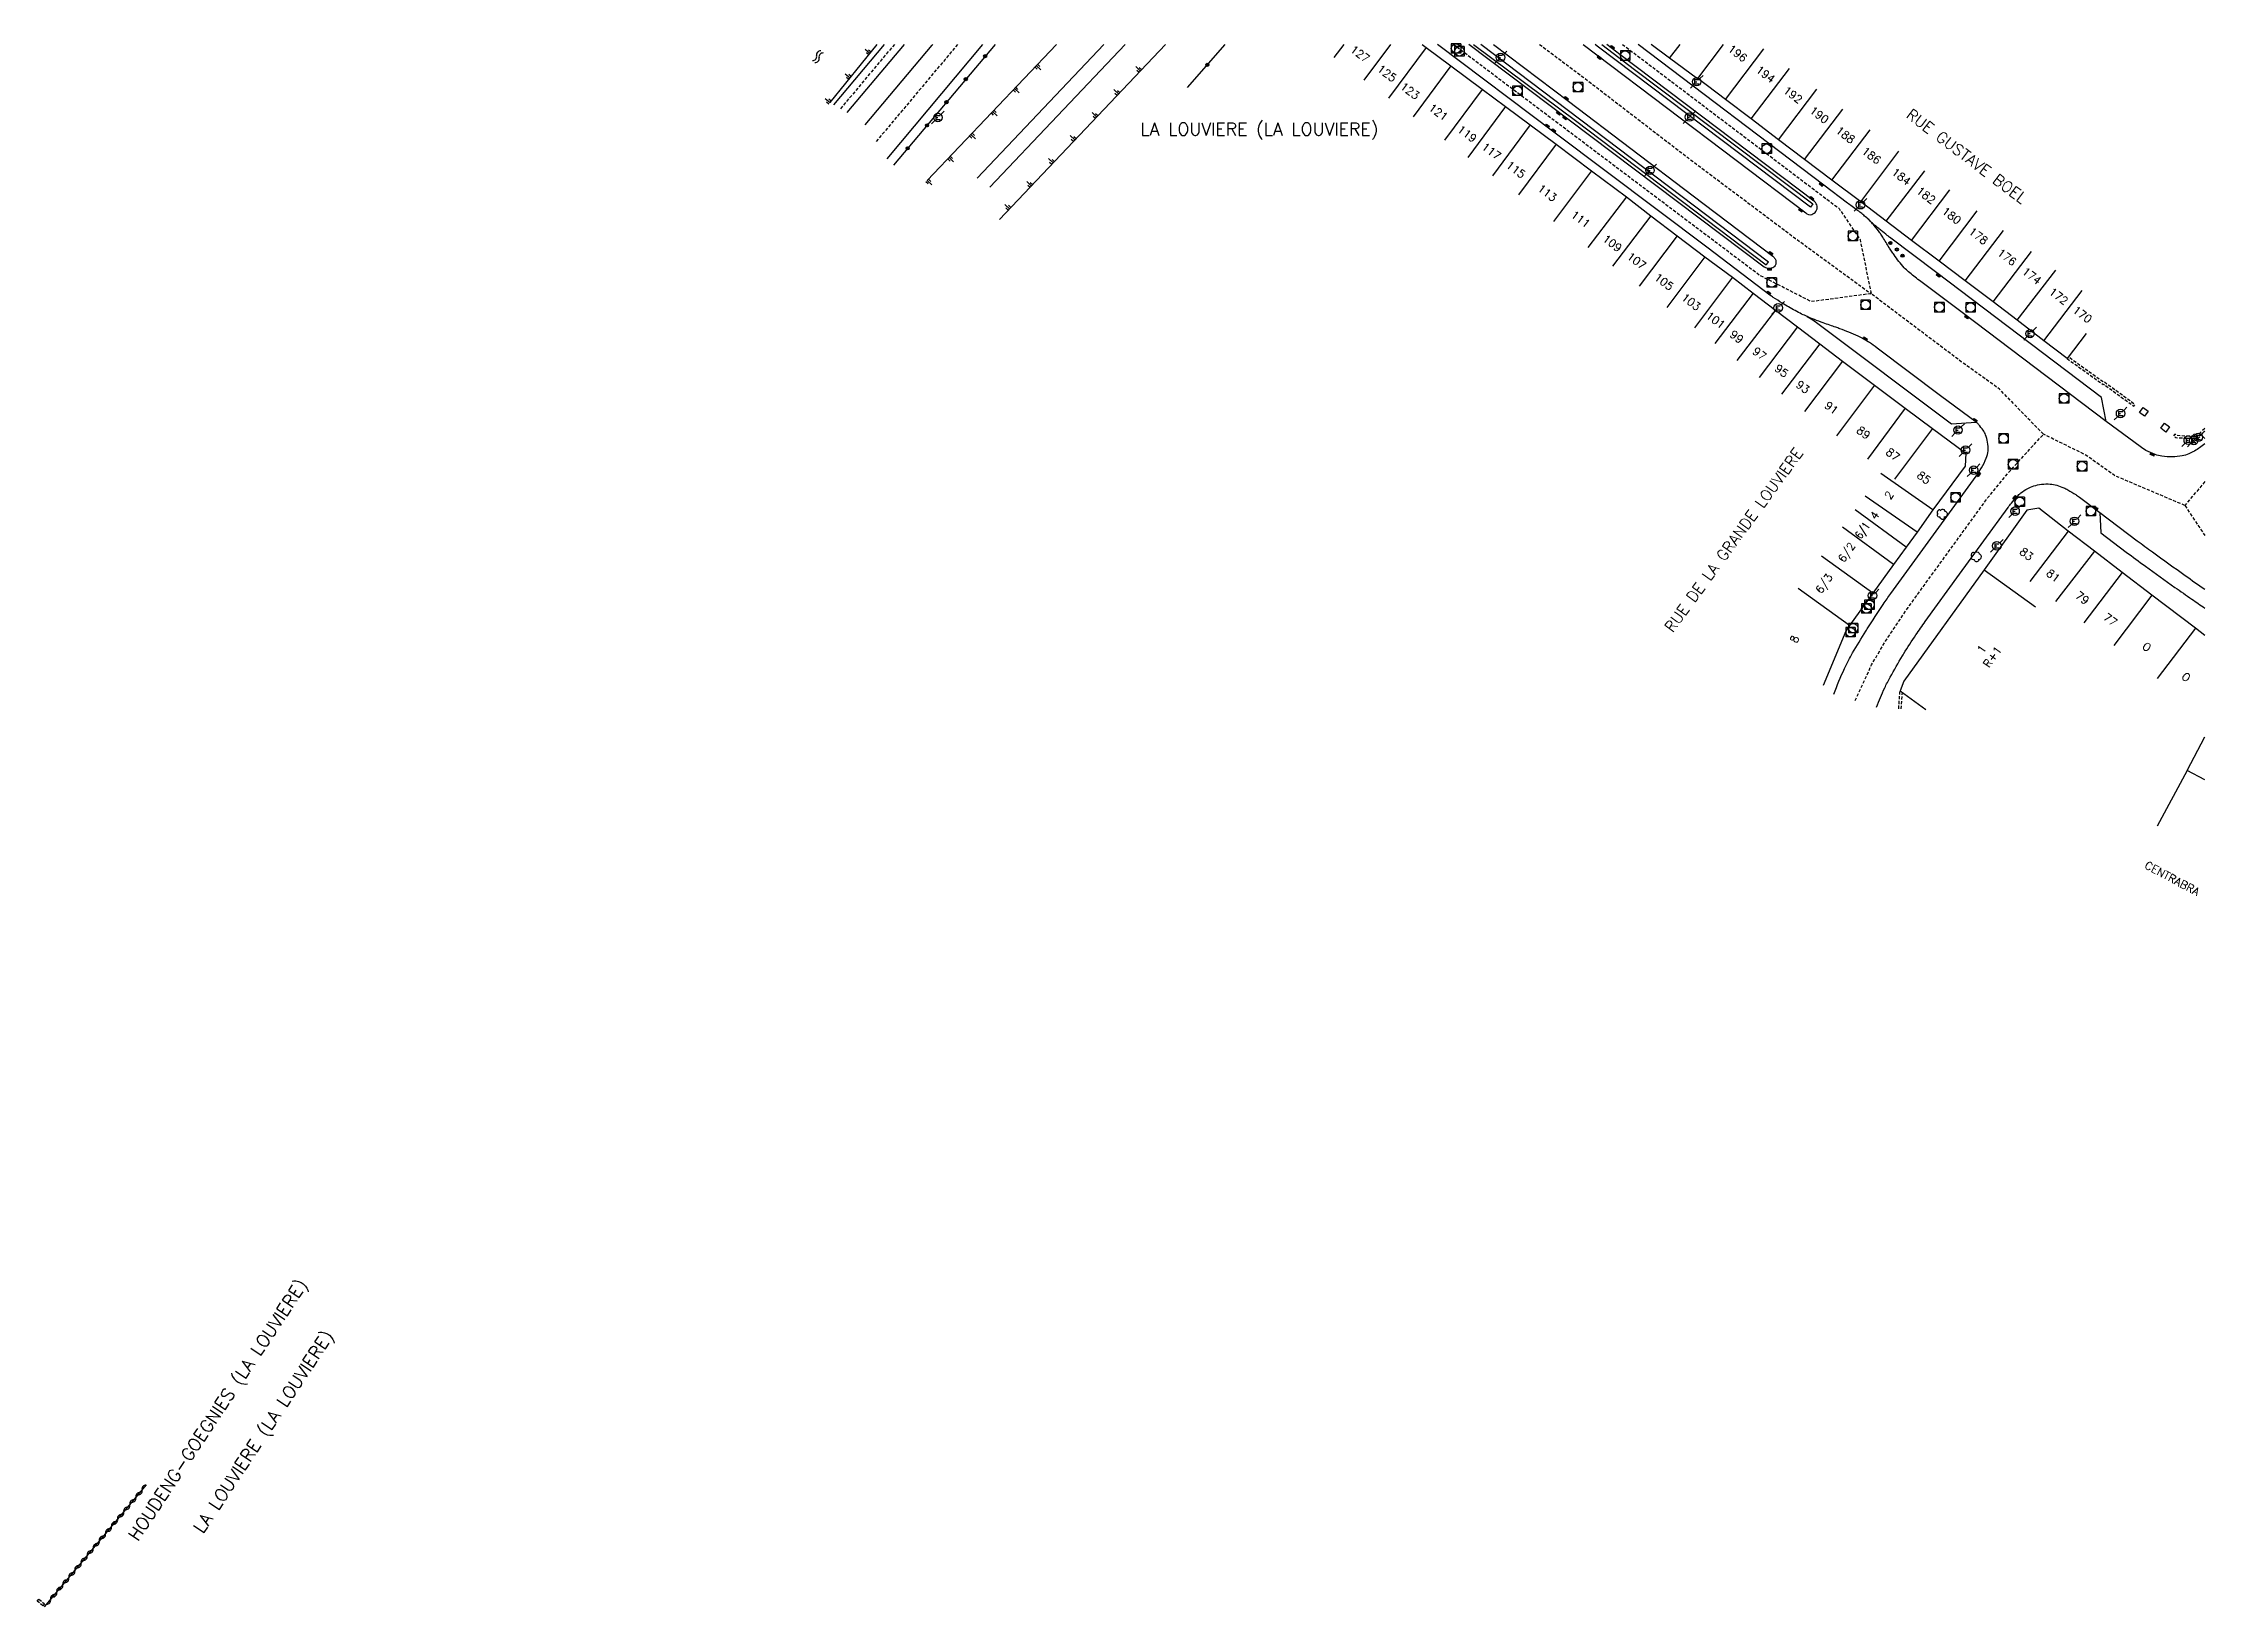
# Model space of a CAD drawing. Header units: millimetres. Extents: x 135000 to 136000, y 129211 to 130000.
# Drawn here: x 135658.8 to 136000, y 129753.5 to 130000.2 of the extents above; entities that cross this region are included whole.
import ezdxf
from ezdxf.enums import TextEntityAlignment as Align

# ---------------------------------------------------------------- set-up
doc = ezdxf.new("R2010")
doc.units = ezdxf.units.MM
doc.linetypes.add('DASHED', pattern=[0.75, 0.5, -0.25])
doc.layers.get('0').update_dxf_attribs({"linetype": 'CONTINUOUS'})
for name, color, linetype in [('W0001', 6, 'DASHED'), ('W0008', 7, 'CONTINUOUS'), ('W0100', 7, 'CONTINUOUS'), ('W0112', 1, 'DASHED'), ('W0120', 7, 'CONTINUOUS'), ('W0211', 2, 'CONTINUOUS'), ('W0300', 7, 'CONTINUOUS'), ('W0310', 3, 'CONTINUOUS'), ('W0322', 7, 'CONTINUOUS'), ('W0400', 7, 'CONTINUOUS'), ('W0420', 7, 'CONTINUOUS'), ('W0471', 7, 'CONTINUOUS'), ('W0500', 5, 'DASHED'), ('W0515', 5, 'CONTINUOUS'), ('W0980', 7, 'CONTINUOUS'), ('W0984', 7, 'CONTINUOUS'), ('W0989', 7, 'CONTINUOUS'), ('W0991', 7, 'CONTINUOUS'), ('W1102', 7, 'CONTINUOUS')]:
    doc.layers.add(name, color=color, linetype=linetype)
doc.styles.get("Standard").update_dxf_attribs({"font": 'romans.shx', "width": 0.85})

# ---------------------------------------------------------------- blocks, each defined once
blk = doc.blocks.new('t500o')
at = {"color": 0, "linetype": 'Continuous'}
for centre, start, end in [((-0.5, 0.625), 216.8699, 323.1301), ((0.5, -0.125), 36.8699, 143.1301), ((0.5, -0.625), 36.8699, 143.1301), ((-0.5, 0.125), 216.8699, 323.1301)]:
    blk.add_arc(centre, 0.625, start, end, dxfattribs=at)
blk = doc.blocks.new('t211o')
at = {"color": 0, "linetype": 'Continuous'}
for p, q in [((-0.29, 0.5), (-0.29, 0)), ((0, 1), (0, 0)), ((0.29, 0.5), (0.29, 0))]:
    blk.add_line(p, q, dxfattribs=at)
blk = doc.blocks.new('t322o')
at = {"color": 0, "linetype": 'Continuous'}
for radius in [0.25, 0.15]:
    blk.add_circle((0, 0), radius, dxfattribs=at)
blk = doc.blocks.new('t310o')
at = {"color": 0, "linetype": 'Continuous'}
for centre, start, end in [((-0.5, 0.38), 216.8699, 323.1304), ((0.5, -0.37), 36.8699, 143.1303)]:
    blk.add_arc(centre, 0.625, start, end, dxfattribs=at)
blk = doc.blocks.new('T420')
for p, q in [((0.75, 0.75), (-0.75, 0.75)), ((-0.75, 0.75), (-0.75, -0.75)), ((0.75, 0.75), (0.75, -0.75)), ((0.75, -0.75), (-0.75, -0.75))]:
    blk.add_line(p, q)
blk.add_ellipse((0, 0), major_axis=(-0.53, 0.53), ratio=1, start_param=3.926991, end_param=10.210176)
blk = doc.blocks.new('T471')
for p, q in [((-0.333334, 0.333334), (-0.333334, -0.333334)), ((-0.333334, 0.333334), (0.333334, 0.333334)), ((-0.333334, 0), (0, 0)), ((0.500001, 0.500001), (1.000002, 1.000002)), ((-0.500001, -0.500001), (-1.000002, -1.000002)), ((-0.333334, -0.333334), (0.333334, -0.333334))]:
    blk.add_line(p, q)
blk.add_ellipse((0, 0), major_axis=(0.471405, 0.471405), ratio=1, start_param=5.4977871438, end_param=11.780972451)
blk = doc.blocks.new('t112o')
at = {"color": 0, "linetype": 'Continuous'}
for p, q in [((-0.5, 0.5), (0.5, 0.5)), ((-0.5, -0.5), (-0.5, 0.5)), ((0.5, 0.5), (0.5, -0.5)), ((0.5, -0.5), (-0.5, -0.5))]:
    blk.add_line(p, q, dxfattribs=at)
blk = doc.blocks.new('T400')
for p, q in [((-0.15, 0.3), (0.15, 0.3)), ((-0.15, -0.25), (-0.15, 0.3)), ((-0.15, 0.15), (0.15, 0.15)), ((-0.15, 0), (0.15, 0)), ((0.15, 0.3), (0.15, -0.25)), ((-0.15, -0.15), (0.15, -0.15)), ((-0.15, -0.25), (-0.15, -0.3)), ((-0.15, -0.3), (0.15, -0.3)), ((0.15, -0.3), (0.15, -0.25))]:
    blk.add_line(p, q)
blk = doc.blocks.new('T300')
for p, q in [((-0.8, 0.51), (-0.86, 0.34)), ((-0.86, 0.34), (-0.86, 0.17)), ((-0.86, 0.17), (-0.74, 0.06)), ((-0.69, 0.63), (-0.8, 0.51)), ((-0.8, -0.06), (-0.74, 0.06)), ((-0.74, 0.06), (-0.69, 0.11)), ((-0.57, 0.69), (-0.69, 0.63)), ((-0.46, 0.69), (-0.57, 0.69)), ((-0.29, 0.63), (-0.46, 0.69)), ((-0.29, 0.63), (-0.17, 0.74)), ((-0.23, 0.57), (-0.29, 0.63)), ((-0.17, 0.74), (-0.06, 0.8)), ((-0.06, 0.8), (0.06, 0.8)), ((0.06, 0.8), (0.23, 0.74)), ((0.23, 0.74), (0.34, 0.63)), ((0.34, 0.63), (0.4, 0.51)), ((0.46, 0.46), (0.34, 0.46)), ((0.4, 0.51), (0.4, 0.46)), ((0.57, 0.4), (0.46, 0.46)), ((0.57, 0.4), (0.69, 0.29)), ((0.69, 0.29), (0.74, 0.17)), ((0.74, 0.06), (0.69, -0.17)), ((0.74, 0.17), (0.74, 0.06)), ((-0.8, -0.17), (-0.8, -0.06)), ((-0.8, -0.23), (-0.8, -0.17)), ((-0.74, -0.34), (-0.8, -0.23)), ((-0.69, -0.4), (-0.74, -0.34)), ((-0.51, -0.46), (-0.69, -0.4)), ((-0.4, -0.46), (-0.51, -0.46)), ((-0.4, -0.46), (-0.34, -0.46)), ((-0.34, -0.46), (-0.34, -0.4)), ((-0.34, -0.51), (-0.34, -0.46)), ((-0.29, -0.63), (-0.34, -0.51)), ((-0.17, -0.74), (-0.29, -0.63)), ((-0.06, -0.8), (-0.17, -0.74)), ((0.06, -0.8), (-0.06, -0.8)), ((0.17, -0.74), (0.06, -0.8)), ((0.23, -0.69), (0.17, -0.74)), ((0.29, -0.46), (0.23, -0.46)), ((0.29, -0.63), (0.23, -0.69)), ((0.46, -0.4), (0.29, -0.46)), ((0.34, -0.51), (0.29, -0.63)), ((0.34, -0.51), (0.34, -0.46)), ((0.57, -0.34), (0.46, -0.4)), ((0.63, -0.29), (0.57, -0.34)), ((0.69, -0.17), (0.63, -0.29))]:
    blk.add_line(p, q)

msp = doc.modelspace()

# ---------------------------------------------------------------- linework, layer by layer
at = {"layer": 'W0001', "flags": 128}
for points in [[(135793.17, 130000), (135784.65, 129989.84)], [(135803.14, 130000), (135801.17, 129997.63), (135790.26, 129984.63)], [(135947.33, 129960.66), (135937.89, 129959.4), (135929.7, 129963.57), (135922.45, 129969.04), (135912.37, 129976.63), (135901.23, 129985.03), (135890.1, 129993.41), (135881.36, 130000)], [(135894.99, 130000), (135902.16, 129994.62), (135918.39, 129982.14), (135935.4, 129969.38), (135947.33, 129960.66)], [(135908.08, 130000), (135921.84, 129989.58), (135939.47, 129976.23), (135942.27, 129974.11), (135945.59, 129969.2), (135947.33, 129960.66)], [(135974.53, 129938.48), (135967.59, 129945.61), (135961.57, 129949.92), (135951.61, 129957.42), (135947.33, 129960.66)], [(135944.82, 129896.45), (135947.39, 129902.07), (135949.59, 129905.81), (135953.17, 129911.14), (135958.39, 129918.33), (135965.78, 129928.49), (135969.01, 129932.42), (135974.53, 129938.48)], [(135996.87, 129927.24), (135985.81, 129931.93), (135981.09, 129935.27), (135974.53, 129938.48)], [(136000, 129931.01), (135996.87, 129927.24)], [(135996.87, 129927.24), (136000, 129922.48)]]:
    msp.add_lwpolyline(points, dxfattribs=at)
at = {"layer": 'W0008', "flags": 128}
for points in [[(135783.61, 129990.44), (135791.58, 130000)], [(135785.69, 129989.25), (135794.78, 130000)], [(135807.05, 130000), (135791.96, 129981.96)], [(135937.24, 129957.05), (135938.12, 129956.54), (135938.95, 129955.93), (135960.04, 129940.13), (135963.9, 129940.39)], [(136000, 129937.8), (135999.42, 129938.4)]]:
    msp.add_lwpolyline(points, dxfattribs=at)
for points in [[(135788.57, 129987.29), (135799.13, 129999.87, 0.000142), (135799.24, 130000)], [(135941.46, 129897.48, -0.017703), (135943.13, 129901.51, -0.027789), (135944.42, 129903.98, -0.000854), (135946.48, 129907.41, -0.008343), (135946.7, 129907.76, -0.00412), (135949.26, 129911.64, -0.009263), (135950.45, 129913.34), (135963.92, 129931.87, 0.029148), (135964.76, 129933.18, 0.02667), (135965.51, 129934.7, 0.08023), (135965.8, 129935.86, 0.068165), (135965.73, 129937.25, 0.044483), (135965.41, 129938.39, 0.06367), (135965.02, 129939.11, 0.025983), (135964.31, 129940.01, 0.053068), (135963.9, 129940.39), (135958.27, 129944.54), (135948.27, 129952.08, 0.014034), (135947.07, 129952.94, 0.019267), (135946.15, 129953.5, 0.020775), (135945.3, 129953.94, 0.012471), (135943.84, 129954.56, 0.002699), (135942.42, 129955.12, 0.005814), (135941.75, 129955.37, 0.007416), (135940.84, 129955.68, -0.006358), (135939.78, 129956.05, -0.008263), (135938.38, 129956.57, -0.009935), (135937.24, 129957.05, -0.011129), (135936.37, 129957.45, -0.009376), (135935.36, 129957.98, -0.00696), (135934.32, 129958.56, -0.006818), (135933.28, 129959.18, -0.006814), (135931.9, 129960.06, -0.017203), (135931.37, 129960.43), (135921.61, 129967.82), (135897.47, 129986), (135878.89, 130000)], [(135887.71, 130000), (135899.55, 129991.04), (135919.25, 129976.11), (135931.84, 129966.59, -0.086221), (135932.04, 129966.37, -0.050424), (135932.27, 129965.93, -0.116795), (135932.32, 129965.56, -0.09807), (135932.2, 129965.13, -0.106228), (135931.96, 129964.84, -0.103261), (135931.63, 129964.67, -0.105505), (135930.99, 129964.64, -0.121328), (135930.47, 129964.86), (135899.69, 129988.04), (135883.83, 130000)], [(135901.91, 130000), (135904.06, 129998.37), (135937.01, 129973.41, 0.296894), (135937.97, 129973.16, 0.151114), (135938.61, 129973.63, 0.412578), (135938.39, 129975.18), (135907.69, 129998.42), (135905.61, 130000)], [(136000, 129936.96, -0.01691), (135999.19, 129936.36, -0.047156), (135997.47, 129935.39, -0.057434), (135996.41, 129935.06, -0.042738), (135994.92, 129934.91, -0.038211), (135993.23, 129935.01, -0.058354), (135992.16, 129935.29, -0.027643), (135990.72, 129935.94, -0.0399), (135989.79, 129936.53), (135984.45, 129940.51), (135983.7, 129944.27), (135957.69, 129963.95), (135950.23, 129969.59, -0.00593), (135949.89, 129969.85, -0.002103), (135948.93, 129970.62, -0.003862), (135948.4, 129971.06, -0.002967), (135947.72, 129971.63, -0.016369), (135947.11, 129972.19, 0.015464), (135946.47, 129972.77, 0.008379), (135945.85, 129973.29, 0.008431), (135945.21, 129973.79, 0.010831), (135944.32, 129974.43, -0.013413), (135943.6, 129974.95), (135939.87, 129977.8), (135910.55, 130000)], [(135984.45, 129940.51), (135961.92, 129957.52), (135954.95, 129962.75, -0.007885), (135954.08, 129963.43, -0.007973), (135953.24, 129964.13, -0.02929), (135952.57, 129964.76, -0.020475), (135951.72, 129965.76, -0.008123), (135950.95, 129966.79, -0.014899), (135950.55, 129967.37, -0.001581), (135950.16, 129967.97, -0.001258), (135949.69, 129968.72, -0.005794), (135949.18, 129969.55, 0.007574), (135948.79, 129970.18, 0.026533), (135948.72, 129970.28, 0.00233), (135947.81, 129971.41, 0.022982), (135947.33, 129971.95, 0.013864), (135946.47, 129972.77)], [(135948.18, 129895.42, -0.012458), (135949.48, 129898.45, -0.021427), (135950.35, 129900.16, -0.001265), (135952.27, 129903.51, -0.011699), (135952.48, 129903.87, -0.006314), (135954.41, 129906.81, -0.008592), (135955.89, 129908.93), (135961.29, 129916.38), (135968.96, 129926.94, -0.015529), (135969.49, 129927.62, -0.009722), (135970.39, 129928.66, -0.049505), (135970.99, 129929.22, -0.032336), (135972.05, 129929.91, -0.054062), (135973.01, 129930.32, -0.044999), (135974.24, 129930.58, -0.045061), (135975.61, 129930.62, -0.059065), (135976.64, 129930.43, -0.023506), (135977.73, 129930.04, -0.035948), (135978.41, 129929.7, -0.00854), (135979.63, 129928.95, -0.017399), (135980.21, 129928.55), (135983.46, 129926.13)], [(135983.44, 129926.13), (135989.35, 129921.67, 0.004907), (135991.73, 129919.91, 0.002277), (135996.92, 129916.19, 0.001976), (136000, 129914.02)], [(135983.44, 129926.13), (135983.57, 129922.94), (135987.61, 129919.89, 0.004639), (135990.64, 129917.65, 0.003061), (135995.29, 129914.32, 0.002428), (135997.96, 129912.46, 0.000552), (136000, 129911.05)]]:
    msp.add_lwpolyline(points, format="xyb", dxfattribs=at)
at = {"layer": 'W0100', "flags": 128}
for points in [[(135876.45, 130000), (135877.1, 129999.52), (135881.02, 129996.59), (135885.94, 129992.92), (135889.64, 129990.17), (135893.52, 129987.3), (135897.61, 129984.27), (135903.2, 129980.06), (135908.7, 129975.92), (135912.58, 129972.96), (135916.74, 129969.8), (135921.11, 129966.49), (135925.44, 129963.25), (135928.72, 129960.74), (135932.22, 129958.08), (135935.73, 129955.41), (135939.22, 129952.76), (135942.84, 129950.02), (135947.88, 129946.24), (135952.71, 129942.59), (135957.03, 129939.38), (135962.29, 129935.49), (135962.17, 129933.45), (135957.08, 129926.57), (135954.62, 129923.02), (135952.88, 129920.64), (135950.89, 129917.92), (135947.63, 129913.42), (135943.94, 129908.29), (135943.33, 129907.41), (135939.77, 129898.84)], [(135981.3, 129954.39), (135978.26, 129950.42), (135974.58, 129953.23), (135970.38, 129956.46), (135966.58, 129959.36), (135962.2, 129962.66), (135958.06, 129965.78), (135953.71, 129969.07), (135949.73, 129972.11), (135945.71, 129975.14), (135941.13, 129978.56), (135936.84, 129981.83), (135932.72, 129984.96), (135928.39, 129988.25), (135924.35, 129991.32), (135919.98, 129994.63), (135919.92, 129994.55), (135915.52, 129997.83), (135912.64, 130000)], [(136000, 129906.73), (135998.53, 129907.87), (135991.67, 129913.1), (135986.96, 129916.68), (135982.58, 129920.02), (135978.46, 129923.21), (135973.82, 129926.79), (135971.93, 129926.48), (135965.18, 129917.08), (135952.49, 129899.52), (135951.9, 129897.99), (135955.95, 129895.06)], [(136000, 129883.93), (135997.2, 129885.44), (136000, 129890.74)]]:
    msp.add_lwpolyline(points, dxfattribs=at)
at = {"layer": 'W0112', "flags": 128}
for points in [[(135978.26, 129950.42), (135983.97, 129946.33), (135984.03, 129946.38), (135988.78, 129942.92), (135988.97, 129943.18), (135984.03, 129946.78), (135983.96, 129946.73), (135978.45, 129950.68)], [(136000, 129939.4), (135998.7, 129938.16), (135998.75, 129938.11), (135995.56, 129938.26), (135995.27, 129938.49), (135995.07, 129938.24), (135995.44, 129937.94), (135998.9, 129937.78), (135999.24, 129938.07), (135999.16, 129938.15), (136000, 129938.95)], [(135951.69, 129895.16), (135951.9, 129897.99)], [(135952.08, 129895.13), (135952.28, 129897.72)]]:
    msp.add_lwpolyline(points, dxfattribs=at)
at = {"layer": 'W0112'}
msp.add_lwpolyline([(135658.14, 129754.68), (135659.03, 129753.91), (135658.77, 129753.61), (135657.88, 129754.37)], close=True, dxfattribs=at)
at = {"layer": 'W0120', "flags": 128}
for points in [[(135884.6, 130000), (135900.86, 129987.82), (135930.78, 129965.19), (135931.15, 129965.62), (135885.73, 130000)], [(135904.84, 130000), (135909.99, 129996.05), (135938.14, 129974.82), (135937.77, 129974.32), (135904.12, 129999.73), (135903.76, 130000)]]:
    msp.add_lwpolyline(points, dxfattribs=at)
at = {"layer": 'W0211', "flags": 128}
for points in [[(135818.74, 130000), (135798.33, 129978.51)], [(135826.23, 130000), (135806.21, 129978.91)], [(135829.6, 130000), (135808.21, 129977.47)], [(135835.96, 130000), (135809.75, 129972.39)]]:
    msp.add_lwpolyline(points, dxfattribs=at)
at = {"layer": 'W0310', "flags": 128}
msp.add_lwpolyline([(135659.01, 129753.47), (135675.11, 129772.72)], dxfattribs=at)
at = {"layer": 'W0322', "flags": 128}
for points in [[(135809.06, 130000), (135793.02, 129980.93)], [(135839.44, 129993.19), (135845.36, 130000)]]:
    msp.add_lwpolyline(points, dxfattribs=at)
at = {"layer": 'W0515', "flags": 128}
msp.add_lwpolyline([(135783.01, 129990.84), (135790.44, 130000)], dxfattribs=at)
at = {"layer": 'W1102', "flags": 128}
for points in [[(135864.1, 130000), (135862.54, 129997.91)], [(135871.47, 130000), (135867.28, 129994.35)], [(135877.1, 129999.52), (135871.15, 129991.49)], [(135915.52, 129997.83), (135917.17, 130000)], [(135919.98, 129994.63), (135924.05, 130000)], [(135924.35, 129991.32), (135930.39, 129999.28)], [(135881.02, 129996.59), (135875.04, 129988.57)], [(135928.39, 129988.25), (135934.44, 129996.21)], [(135885.95, 129992.9), (135879.99, 129984.89)], [(135932.72, 129984.96), (135938.77, 129992.92)], [(135889.64, 129990.17), (135883.67, 129982.15)], [(135936.84, 129981.83), (135942.89, 129989.79)], [(135893.52, 129987.3), (135887.58, 129979.26)], [(135941.13, 129978.56), (135947.18, 129986.52)], [(135897.61, 129984.27), (135891.67, 129976.23)], [(135945.71, 129975.14), (135951.69, 129983.15)], [(135903.2, 129980.06), (135897.19, 129972.07)], [(135949.73, 129972.11), (135955.79, 129980.06)], [(135908.7, 129975.92), (135902.64, 129967.97)], [(135953.71, 129969.07), (135959.78, 129977.02)], [(135912.58, 129972.96), (135906.53, 129965.01)], [(135958.06, 129965.78), (135964.09, 129973.75)], [(135916.74, 129969.8), (135910.71, 129961.83)], [(135962.2, 129962.66), (135968.21, 129970.65)], [(135921.11, 129966.49), (135915.11, 129958.5)], [(135966.58, 129959.36), (135972.65, 129967.31)], [(135970.38, 129956.46), (135976.47, 129964.39)], [(135925.44, 129963.25), (135919.44, 129955.25)], [(135974.58, 129953.23), (135980.67, 129961.17)], [(135928.72, 129960.74), (135922.67, 129952.78)], [(135932.22, 129958.08), (135926.16, 129950.12)], [(135935.73, 129955.41), (135929.68, 129947.45)], [(135939.22, 129952.76), (135933.19, 129944.79)], [(135942.84, 129950.02), (135936.81, 129942.05)], [(135947.88, 129946.24), (135941.86, 129938.25)], [(135952.71, 129942.59), (135946.75, 129934.57)], [(135957.03, 129939.38), (135951, 129931.37)], [(135957.08, 129926.57), (135948.88, 129932.28)], [(135954.62, 129923.02), (135946.41, 129928.73)], [(135950.89, 129917.92), (135942.81, 129923.8)], [(135952.88, 129920.64), (135944.8, 129926.53)], [(135978.46, 129923.21), (135972.37, 129915.23)], [(135982.58, 129920.02), (135976.46, 129912.11)], [(135947.63, 129913.42), (135939.51, 129919.26)], [(135965.18, 129917.08), (135973.3, 129911.25)], [(135986.96, 129916.68), (135980.91, 129908.71)], [(135943.94, 129908.29), (135935.83, 129914.13)], [(135991.67, 129913.1), (135985.63, 129905.13)], [(135998.53, 129907.87), (135992.47, 129899.92)], [(135997.2, 129885.44), (135992.48, 129876.62)]]:
    msp.add_lwpolyline(points, dxfattribs=at)

# ---------------------------------------------------------------- block references
at = {"layer": 'W0112'}
for p, rotation in [((135990.38, 129942.01), 323.038507462241), ((135993.74, 129939.53), 324.299777627229)]:
    msp.add_blockref('t112o', p, dxfattribs=dict(at, rotation=rotation))
at = {"layer": 'W0211'}
for p, rotation in [((135789.31, 129998.61), 50.97484497417892), ((135786.16, 129994.73), 50.97484497374711), ((135815.55, 129996.65), 226.491769826366), ((135831.98, 129995.8), 46.49176982637805), ((135783.01, 129990.84), 50.97484497374711), ((135812.11, 129993.02), 226.491769826366), ((135828.53, 129992.17), 46.49176982637805), ((135808.67, 129989.4), 226.491769826366), ((135825.09, 129988.55), 46.49176982637805), ((135805.23, 129985.77), 226.4917698263717), ((135821.65, 129984.92), 46.49176982636595), ((135801.79, 129982.14), 226.4917698263717), ((135818.21, 129981.3), 46.49176982636595), ((135798.34, 129978.52), 226.4917698263717), ((135814.77, 129977.67), 46.49176982637169), ((135811.33, 129974.05), 46.49176982637169)]:
    msp.add_blockref('t211o', p, dxfattribs=dict(at, rotation=rotation))
at = {"layer": 'W0300'}
for p in [(135958.6, 129925.84), (135963.98, 129919.13)]:
    msp.add_blockref('T300', p, dxfattribs=at)
at = {"layer": 'W0310', "rotation": 50.094232242288}
for p in [(135672.49, 129769.58), (135673.45, 129770.73), (135674.41, 129771.88), (135669.6, 129766.13), (135670.56, 129767.28), (135671.52, 129768.43), (135666.71, 129762.67), (135667.67, 129763.83), (135668.64, 129764.98), (135663.83, 129759.22), (135664.79, 129760.37), (135665.75, 129761.52), (135660.94, 129755.77), (135661.9, 129756.92), (135662.86, 129758.07), (135659.98, 129754.62)]:
    msp.add_blockref('t310o', p, dxfattribs=at)
at = {"layer": 'W0322'}
for p, rotation in [((135807.49, 129998.14), 229.9349283362674), ((135842.55, 129996.77), 49.01794967221539), ((135804.43, 129994.5), 229.9349283362674), ((135801.38, 129990.87), 229.9349283362674), ((135798.32, 129987.23), 229.9349283362674), ((135795.26, 129983.6), 229.9349283362674), ((135950.37, 129968.66), 154.3768583439157), ((135951.39, 129967.63), 154.3768583439233), ((135952.29, 129966.65), 154.3768583439229)]:
    msp.add_blockref('t322o', p, dxfattribs=dict(at, rotation=rotation))
at = {"layer": 'W0400'}
for p, rotation in [((135906.51, 129999.51), 52.84257839733624), ((135904.41, 129997.92), 232.8524379235337), ((135899.25, 129991.45), 52.86954751473538), ((135897.99, 129989.14), 52.99188027126971), ((135898.98, 129988.39), 52.99188027129305), ((135896.25, 129987.11), 53.01439518446362), ((135897.24, 129986.36), 53.01439518446362), ((135939.47, 129977.91), 52.7463524714999), ((135937.98, 129975.68), 52.86507033891936), ((135936.22, 129973.82), 52.85243792352709), ((135931.33, 129964.51), 92.72355797223739), ((135931.51, 129967.02), 52.91487349249399), ((135931.18, 129960.76), 52.88021329480596), ((135957.94, 129963.57), 232.8934145939411), ((135962.4, 129956.97), 232.9406631081586), ((135946.39, 129953.54), 239.8197704566833), ((135963.76, 129940.67), 52.90820086831647), ((135991.74, 129935.3), 67.2479400746595), ((135964.3, 129932.15), 325.9199531591839), ((135970.03, 129928.48), 138.8066648396428), ((135982.82, 129926.8), 53.37429337595372)]:
    msp.add_blockref('T400', p, dxfattribs=dict(at, rotation=rotation))
at = {"layer": 'W0420'}
for p in [(135881.82, 129999.35), (135882.35, 129998.91), (135908.51, 129998.22), (135891.5, 129992.66), (135901.06, 129993.25), (135930.84, 129983.53), (135944.46, 129969.75), (135931.64, 129962.42), (135946.45, 129958.9), (135958.1, 129958.51), (135963.02, 129958.48), (135977.79, 129944.12), (135968.23, 129937.8), (135969.74, 129933.73), (135980.63, 129933.41), (135960.66, 129928.51), (135970.79, 129927.81), (135982.01, 129926.35), (135946.59, 129910.99), (135947.06, 129911.57), (135944.07, 129907.26), (135944.49, 129907.89)]:
    msp.add_blockref('T420', p, dxfattribs=at)
at = {"layer": 'W0471'}
for p in [(135888.84, 129997.95), (135919.8, 129994.11), (135800.04, 129988.46), (135918.67, 129988.53), (135912.44, 129980.12), (135945.66, 129974.69), (135932.66, 129958.42), (135972.42, 129954.35), (135986.71, 129941.75), (135961.05, 129939.14), (135962.24, 129935.99), (135997.39, 129937.55), (135998.26, 129937.5), (135998.98, 129937.99), (135963.52, 129932.81), (135970.06, 129926.34), (135979.44, 129924.74), (135967.18, 129920.88), (135947.56, 129913.01)]:
    msp.add_blockref('T471', p, dxfattribs=at)
at = {"layer": 'W0500', "rotation": 49.93913621847216}
msp.add_blockref('t500o', (135781.08, 129998.04), dxfattribs=at)

# ---------------------------------------------------------------- texts
at = {"layer": 'W0980'}
msp.add_text('LA LOUVIERE (LA LOUVIERE)', height=2, dxfattribs=at).set_placement((135850.78, 129986.49), align=Align.MIDDLE)
for s, p in [('HOUDENG-GOEGNIES (LA LOUVIERE)', (135686.47, 129784.49)), ('LA LOUVIERE (LA LOUVIERE)', (135693.66, 129781.04))]:
    msp.add_text(s, height=2, rotation=56.5401, dxfattribs=at).set_placement(p, align=Align.MIDDLE)
at = {"layer": 'W0984'}
for s, rotation, p in [('R+1', 54.1442, (135966.47, 129903.35)), ('CENTRABRA', 331.8767, (135994.87, 129868.39))]:
    msp.add_text(s, height=1.25, rotation=rotation, dxfattribs=at).set_placement(p, align=Align.MIDDLE)
at = {"layer": 'W0989'}
for s, rotation, p in [('RUE GUSTAVE BOEL', 323.0048, (135962.43, 129982.35)), ('RUE DE LA GRANDE LOUVIERE', 53.987, (135925.65, 129921.8))]:
    msp.add_text(s, height=1.75, rotation=rotation, dxfattribs=at).set_placement(p, align=Align.MIDDLE)
at = {"layer": 'W0991'}
for s, rotation, p in [('127', 323.33, (135866.66, 129998.5)), ('196', 322.8189, (135926.26, 129998.58)), ('125', 323.33, (135870.91, 129995.43)), ('194', 322.8189, (135930.67, 129995.29)), ('123', 323.33, (135874.54, 129992.66)), ('192', 322.8189, (135934.99, 129992.04)), ('121', 323.33, (135879.02, 129989.29)), ('190', 322.8189, (135939.14, 129988.87)), ('119', 323.33, (135883.57, 129985.89)), ('188', 322.8189, (135943.28, 129985.71)), ('117', 323.33, (135887.4, 129983.12)), ('115', 323.33, (135891.26, 129980.23)), ('186', 322.8189, (135947.39, 129982.46)), ('184', 322.8189, (135952.1, 129979.13)), ('113', 323.33, (135896.21, 129976.56)), ('182', 322.8189, (135956.02, 129976.18)), ('111', 322.9156, (135901.48, 129972.42)), ('180', 322.8189, (135960.04, 129972.97)), ('109', 322.9156, (135906.49, 129968.61)), ('178', 322.8189, (135964.27, 129969.76)), ('107', 322.9156, (135910.32, 129965.84)), ('176', 322.8189, (135968.77, 129966.43)), ('174', 322.8189, (135972.69, 129963.48)), ('105', 322.9156, (135914.64, 129962.54)), ('172', 322.8189, (135976.93, 129960.27)), ('103', 322.9156, (135918.93, 129959.36)), ('101', 322.9156, (135922.79, 129956.48)), ('170', 322.8189, (135980.68, 129957.38)), ('99', 322.9156, (135926.12, 129953.85)), ('97', 322.9156, (135929.72, 129951.19)), ('95', 322.9156, (135933.2, 129948.48)), ('93', 322.9156, (135936.57, 129945.93)), ('91', 322.9156, (135941.09, 129942.64)), ('89', 322.9156, (135946.14, 129938.72)), ('87', 322.9156, (135950.77, 129935.28)), ('85', 322.9156, (135955.67, 129931.62)), ('2', 55.1823, (135950.16, 129928.87)), ('4', 55.1823, (135947.87, 129925.68)), ('6/2', 55.1823, (135943.54, 129919.8)), ('83', 322.6611, (135971.87, 129919.57)), ('81', 322.6611, (135976.08, 129916.17)), ('6/3', 55.1823, (135939.98, 129914.88)), ('79', 322.6611, (135980.68, 129912.65)), ('77', 322.6611, (135985.1, 129909.21)), ('8', 67.4577, (135935.23, 129906.14)), ('1', 54.1442, (135964.78, 129904.57)), ('O', 322.6611, (135990.85, 129904.92)), ('O', 322.6611, (135997.06, 129900.16))]:
    msp.add_text(s, height=1.25, rotation=rotation, dxfattribs=at).set_placement(p, align=Align.MIDDLE)
at = {"layer": 'W0991', "width": 0.8}
msp.add_text('6/1', height=1.25, rotation=55.1823, dxfattribs=at).set_placement((135946.04, 129923.25), align=Align.MIDDLE)

doc.saveas('drawing.dxf')
